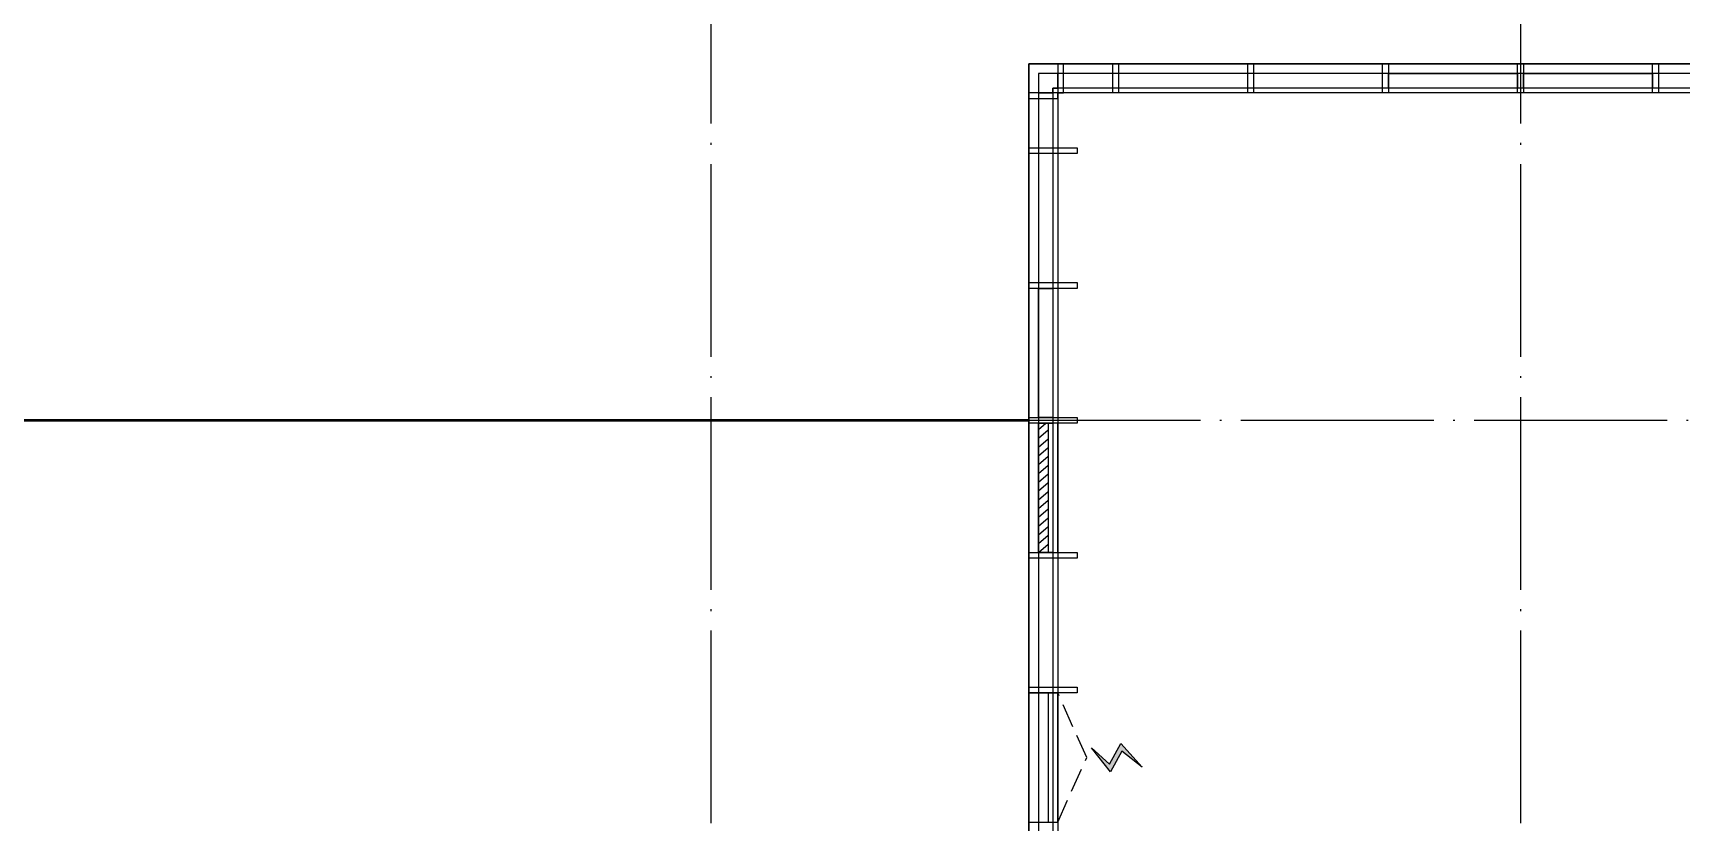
# Model space of a CAD drawing. Extents: x -186750 to 855523, y -12902 to 560425.
# Drawn here: x 715643 to 732738, y 182430 to 190622 of the extents above; entities that cross this region are included whole.
import ezdxf
from ezdxf.xclip import XClip

# ---------------------------------------------------------------- set-up
doc = ezdxf.new("R2010")
doc.units = 0
doc.header["$LTSCALE"] = 1000
doc.header["$MEASUREMENT"] = 0
doc.header["$XCLIPFRAME"] = 0
for name, pattern in [('104-10 轴网$0$DOTE', [2.4200000000000004, 2, -0.2, 0.02, -0.2]), ('8#楼幕墙$0$109-34 轴网$0$L1$0$$AUDIT_BAD_LTYPE1', [0]), ('8#楼幕墙$0$DASH', [0.35, 0.25, -0.1]), ('X-104 8#10#平面$0$109-34 轴网$0$L1$0$$AUDIT_BAD_LTYPE1', [0]), ('X-104 8#10#平面$0$DASH', [0.35, 0.25, -0.1])]:
    doc.linetypes.add(name, pattern=pattern)
for name, color, linetype in [('104-10 轴网$0$A_AXIS-轴线', 252, '104-10 轴网$0$DOTE'), ('8#楼幕墙$0$A-C_玻璃幕墙', 140, 'Continuous'), ('8#楼幕墙$0$A-TECH_结构', 21, 'Continuous'), ('X-104 8#10#平面$0$A-SUR_看线', 252, 'Continuous'), ('X-104 8#10#平面$0$A-TECH_结构', 252, 'Continuous')]:
    doc.layers.add(name, color=color, linetype=linetype)
doc.layers.add('8#楼幕墙$0$04-电动窗', color=1, linetype='Continuous', plot=False)

# ---------------------------------------------------------------- blocks, each defined once
blk = doc.blocks.new('104-10 轴网')
at = {"layer": '104-10 轴网$0$A_AXIS-轴线', "linetype": '104-10 轴网$0$DOTE'}
for p, q in [((137229.5977508624, 40099.99999999987), (137229.5977508621, -6500.000000000186)), ((145629.5977508624, 40099.99999999987), (145629.5977508621, -6500.000000000186)), ((168929.5977508623, 8399.999999999873), (113929.5977508621, 8399.999999999822))]:
    blk.add_line(p, q, dxfattribs=at)
blk = doc.blocks.new('X-104 8#10#平面$0$fdhggh')
at = {"layer": 'X-104 8#10#平面$0$A-TECH_结构', "linetype": 'X-104 8#10#平面$0$109-34 轴网$0$L1$0$$AUDIT_BAD_LTYPE1'}
blk.add_lwpolyline([(27099.99999999977, 194500.0000000002), (42499.99999999977, 194500.0000000002), (42499.99999999977, 216500.0000000002), (24699.99999999977, 216500.0000000002), (24699.99999999977, 215100.0000000002), (13499.99999999977, 215100.0000000002), (13499.99999999977, 208400.0000139569), (13500.00000959472, 208400.0000139569), (13499.99992818639, 203249.9997224491), (8749.99991859417, 203249.9997224486), (8750.00000000291, 206499.9999999998), (8750.000000006985, 206499.9999999977), (8750.000000006869, 206699.9999999976), (-3300.000000000233, 206700.0000000003), (-3300.000000000233, 188900.0000000002), (-1900.000000000233, 188900.0000000002), (-1900.000000000291, 177700.0000000002), (20099.99999999977, 177700.0000000002), (20099.99999999977, 190300.0000000002), (27099.99999999977, 190300.0000000002)], close=True, dxfattribs=at)
blk = doc.blocks.new('8#楼幕墙$0$ii')
blk.add_lwpolyline([(-1339.999257087533, -5.379672802519053e-05), (0.0007429124671034515, -5.379672802519053e-05), (0.0007429124671034515, -150.000053796728), (-1339.999257087533, -150.000053796728)], close=True)
blk = doc.blocks.new('8#楼幕墙$0$$TCHSYS$WIN2D')
for p, q in [((-0.5, 0.5), (0.5, 0.5)), ((-0.5, 0.5), (-0.4999999999999999, -0.5)), ((0.5, 0.5), (0.4999999999999998, -0.5)), ((0.5, 0.1666666666666666), (-0.5, 0.1666666666666666)), ((0.5, -0.1666666666666667), (-0.5, -0.1666666666666667)), ((-0.4999999999999999, -0.5), (0.5, -0.5))]:
    blk.add_line(p, q)
blk = doc.blocks.new('8#楼幕墙$0$开启扇')
at = {"layer": '8#楼幕墙$0$04-电动窗'}
h = blk.add_hatch(color=1, dxfattribs=at)
h.dxf.hatch_style = 1
h.paths.add_polyline_path([(771.2538212353829, 399.4187931009801), (600.4963348774836, 588.0845509109495), (817.000029503055, 705.4227948976622), (568.9130649687795, 925.0510056701896), (737.6166181836743, 715.3361196324695), (521.1129235581029, 597.9978756457567)])
at = {"linetype": '8#楼幕墙$0$DASH'}
blk.add_lwpolyline([(0, 49.99999999714782), (670, 349.9999999971478), (1340, 49.99999999714782)], dxfattribs=at)
at = {"layer": '8#楼幕墙$0$04-电动窗', "color": 1}
blk.add_lwpolyline([(771.2538212353829, 399.4187931009801), (600.4963348774836, 588.0845509109495), (817.000029503055, 705.4227948976622), (568.9130649687795, 925.0510056701896), (737.6166181836743, 715.3361196324695), (521.1129235581029, 597.9978756457567), (771.2538212353829, 399.4187931009801)], close=True, dxfattribs=at)
at = {"xscale": -1340, "yscale": 300, "zscale": 1340, "rotation": 180}
blk.add_blockref('8#楼幕墙$0$$TCHSYS$WIN2D', (670, -100), dxfattribs=at)
blk = doc.blocks.new('8#楼幕墙$0$$WINLIB2D$00000039')
at = {"color": 0}
for points in [[(-0.4999999999983409, 0.5000000000445652), (-0.4999999999999964, -0.4999999999999716)], [(0.5000000000016591, 0.4999999999536158), (-0.4999999999983409, 0.5000000000445652)], [(0.4999999999983338, -0.5000000000463842), (0.4999999999999609, 0.4999999999999432)], [(-0.499999999999428, 0.1666666667124446), (0.500000000000572, 0.1666666666205998)], [(-0.3838834764901549, -0.166666666632409), (-0.4479860405916831, 0.1666666667079113)], [(-0.3158924398378069, -0.166666666637866), (-0.3799950039392748, 0.1666666667006353)], [(-0.2479014031851996, -0.166666666645142), (-0.3120039672867243, 0.1666666666951784)], [(-0.1799103665328481, -0.1666666666505989), (-0.2440129306343159, 0.1666666666887977)], [(-0.1119193298802692, -0.1666666666569512), (-0.1760218939817904, 0.1666666666824455)], [(-0.04392829322788927, -0.1666666666633319), (-0.1080308573293216, 0.1666666666760648)], [(0.02406274342471804, -0.1666666666696841), (-0.04003982067680312, 0.1666666666697125)], [(0.09205378007703402, -0.1666666666751411), (0.02795121597557682, 0.1666666666642556)], [(0.1600448167296129, -0.1666666666815217), (0.0959422526280953, 0.1666666666578749)], [(0.2280358533819644, -0.166666666687874), (0.163933289280525, 0.1666666666505989)], [(0.2960268900345753, -0.1666666666942547), (0.231924325933047, 0.1666666666460657)], [(0.3640179266869801, -0.1666666667006069), (0.2999153625854838, 0.166666666639685)], [(0.4320089633395341, -0.1666666667060639), (0.3679063992380058, 0.166666666632409)], [(0.4999999999916831, -0.1666666667115209), (0.4358974358904746, 0.1666666666260568)], [(-0.4518745131427302, -0.1666666666260284), (-0.5000000000072298, 0.08358586507802102)], [(-0.500000000000572, -0.1666666666214951), (0.499999999999428, -0.1666666667124446)], [(0.4999999999983338, -0.5000000000463842), (-0.5000000000016662, -0.4999999999554348)]]:
    blk.add_lwpolyline(points, dxfattribs=at)
blk = doc.blocks.new('8#楼幕墙$0$A$C13E80662')
for points in [[(150.0005130732898, 150.2641038001748), (150.0005130732898, 200.2641038001238), (0.0005130732897669077, 200.2641038001238), (0.0005130732897669077, 0.2641038001238485), (150.0005130732898, 0.2641038001238485)], [(150.0005130732898, 0.2641038001747802), (200.0005130733043, 0.2641038001747802), (200.0005130733043, 150.2641038001748), (150.0005130732898, 150.2641038001748)]]:
    blk.add_lwpolyline(points)
blk = doc.blocks.new('8#楼幕墙')
at = {"layer": '8#楼幕墙$0$A-C_玻璃幕墙'}
for points in [[(7599.999999999651, 207000.0000000004), (7599.999999999651, 208400.0000000004), (13199.99999999965, 208400.0000000004), (13199.99999999965, 215400.0000000004), (24399.99999999965, 215400.0000000004), (24399.99999999965, 216800.0000000004), (42799.99999999965, 216800.0000000004), (42799.99999999965, 194200.0000000004), (27399.99999999965, 194200.0000000004), (27399.99999999965, 190000.0000000004), (20399.99999999965, 190000.0000000004), (20399.99999999965, 177400.0000000004), (-2200.000000000349, 177400.0000000004), (-2200.000000000466, 188600.0000000004), (-3600.000000000466, 188600.0000000004), (-3600.000000000349, 207000.0000000004)], [(7649.999999999651, 206950.0000000004), (7649.999999999651, 208350.0000000004), (13249.99999999965, 208350.0000000004), (13249.99999999965, 215350.0000000004), (24449.99999999965, 215350.0000000004), (24449.99999999965, 216750.0000000004), (42749.99999999965, 216750.0000000004), (42749.99999999965, 194250.0000000004), (27349.99999999965, 194250.0000000004), (27349.99999999965, 190050.0000000004), (20349.99999999965, 190050.0000000004), (20349.99999999965, 177450.0000000004), (-2150.000000000349, 177450.0000000004), (-2150.000000000466, 188650.0000000004), (-3550.000000000466, 188650.0000000004), (-3550.000000000349, 206950.0000000004)], [(7799.999999999651, 206800.0000000004), (7799.999999999651, 208200.0000000004), (13399.99999999965, 208200.0000000004), (13399.99999999965, 215200.0000000004), (24599.99999999965, 215200.0000000004), (24599.99999999965, 216600.0000000004), (42599.99999999965, 216600.0000000004), (42599.99999999965, 194400.0000000004), (27199.99999999965, 194400.0000000004), (27199.99999999965, 190200.0000000004), (20199.99999999965, 190200.0000000004), (20199.99999999965, 177600.0000000004), (-2000.000000000349, 177600.0000000004), (-2000.000000000466, 188800.0000000004), (-3400.000000000466, 188800.0000000004), (-3400.000000000349, 206800.0000000004)], [(20399.99999999965, 190000.0000000004), (20459.99999999968, 190000.0000000004), (20459.99999999965, 190300.0000000004), (20399.99999999965, 190300.0000000005)], [(20969.99999999546, 190300.0000139607), (21029.99999999546, 190300.0000139607), (21029.99999999546, 190000.0000139598), (20969.99999999546, 190000.0000139598)], [(22369.99999999546, 190300.0000139607), (22429.99999999546, 190300.0000139607), (22429.99999999546, 190000.0000139598), (22369.99999999546, 190000.0000139598)], [(23769.99999999546, 190300.0000139609), (23829.99999999546, 190300.0000139609), (23829.99999999546, 190000.00001396), (23769.99999999546, 190000.00001396)], [(25169.99999999546, 190300.0000139609), (25229.99999999546, 190300.0000139609), (25229.99999999546, 190000.00001396), (25169.99999999546, 190000.00001396)], [(26569.99999999546, 190300.0000139607), (26629.99999999546, 190300.0000139607), (26629.99999999546, 190000.0000139598), (26569.99999999546, 190000.0000139598)], [(20399.99999999968, 189940.0000000004), (20399.99999999965, 190000.0000000004), (20099.99999999965, 190000.0000000004), (20099.99999999965, 189940.0000000004)], [(20099.99999999709, 189370.000013957), (20099.99999999709, 189430.000013957), (20599.99999999732, 189430.0000139579), (20599.99999999732, 189370.0000139579)], [(20099.99999999697, 187970.000013957), (20099.99999999697, 188030.000013957), (20599.99999999721, 188030.0000139579), (20599.99999999721, 187970.0000139579)], [(20099.99999999697, 186570.000013957), (20099.99999999697, 186630.000013957), (20599.99999999721, 186630.0000139579), (20599.99999999721, 186570.0000139579)], [(20099.99999999709, 185170.000013957), (20099.99999999709, 185230.000013957), (20599.99999999732, 185230.0000139579), (20599.99999999732, 185170.0000139579)], [(20099.99999999709, 183770.000013957), (20099.99999999709, 183830.000013957), (20599.99999999732, 183830.000013957), (20599.99999999732, 183770.000013957)]]:
    blk.add_lwpolyline(points, close=True, dxfattribs=at)
at = {"layer": '8#楼幕墙$0$A-TECH_结构'}
blk.add_lwpolyline([(7899.999999999651, 206700.0000000004), (7899.999999999651, 208100.0000000004), (13499.99999999965, 208100.0000000004), (13499.99999999965, 215100.0000000004), (24699.99999999965, 215100.0000000004), (24699.99999999965, 216500.0000000004), (42499.99999999965, 216500.0000000004), (42499.99999999965, 194500.0000000004), (27099.99999999965, 194500.0000000004), (27099.99999999965, 190300.0000000004), (20099.99999999965, 190300.0000000004), (20099.99999999965, 177700.0000000004), (-1900.000000000349, 177700.0000000004), (-1900.000000000466, 188900.0000000004), (-3300.000000000466, 188900.0000000004), (-3300.000000000349, 206700.0000000004)], close=True, dxfattribs=at)
at = {"layer": '8#楼幕墙$0$A-C_玻璃幕墙'}
for name, p, rotation in [('8#楼幕墙$0$A$C13E80662', (20199.73589619953, 190200.0005130737), 270), ('8#楼幕墙$0$ii', (23830.00074290915, 190049.9999601603), 180), ('8#楼幕墙$0$ii', (25230.00074290915, 190049.9999601603), 180), ('8#楼幕墙$0$ii', (20349.99999999534, 186630.000013957), 270)]:
    blk.add_blockref(name, p, dxfattribs=dict(at, rotation=rotation))
at = {"layer": '8#楼幕墙$0$A-C_玻璃幕墙', "linetype": '8#楼幕墙$0$109-34 轴网$0$L1$0$$AUDIT_BAD_LTYPE1', "rotation": 270}
blk.add_blockref('8#楼幕墙$0$ii', (20349.99999999546, 185230.000013957), dxfattribs=at)
at = {"layer": '8#楼幕墙$0$A-C_玻璃幕墙', "linetype": '8#楼幕墙$0$109-34 轴网$0$L1$0$$AUDIT_BAD_LTYPE1', "xscale": -1, "rotation": 270}
blk.add_blockref('8#楼幕墙$0$开启扇', (20349.99999999569, 182430.0000139579), dxfattribs=at)
at = {"layer": 'Defpoints', "color": 2, "linetype": '8#楼幕墙$0$109-34 轴网$0$L1$0$$AUDIT_BAD_LTYPE1', "xscale": 1340, "yscale": 300.0000000000001, "zscale": -1340, "rotation": 270}
blk.add_blockref('8#楼幕墙$0$$WINLIB2D$00000039', (20249.99977570691, 185900.000013957), dxfattribs=at)
blk = doc.blocks.new('X-104 8#10#平面')
at = {"layer": 'X-104 8#10#平面$0$A-SUR_看线', "linetype": 'X-104 8#10#平面$0$DASH', "ltscale": 2, "const_width": 30}
blk.add_lwpolyline([(131856.9507218297, 186600.0000139568), (109856.9507218324, 186600.0000139569)], dxfattribs=at)
at = {"linetype": 'X-104 8#10#平面$0$109-34 轴网$0$L1$0$$AUDIT_BAD_LTYPE1'}
ref = blk.add_blockref('8#楼幕墙', (111756.9507218327, -1.455191522836685e-10), dxfattribs=at)
XClip(ref).set_block_clipping_path([(-18549.999999999476, -12899.999999999882), (65550.0000000003, 284100.0000000003)])
blk.add_blockref('X-104 8#10#平面$0$fdhggh', (111756.9507218327, -2.91038304567337e-10), dxfattribs=at)
ref = blk.add_blockref('104-10 轴网', (-8672.647029029395, 178200.0000000001), dxfattribs=at)
XClip(ref).set_block_clipping_path([(104379.59775086239, -11899.999999999955), (178479.5977508624, 45500.000000000044)])

msp = doc.modelspace()

# ---------------------------------------------------------------- block references
msp.add_blockref('X-104 8#10#平面', (594116.4135819954, 2.701728651945793e-09))

doc.saveas('drawing.dxf')
